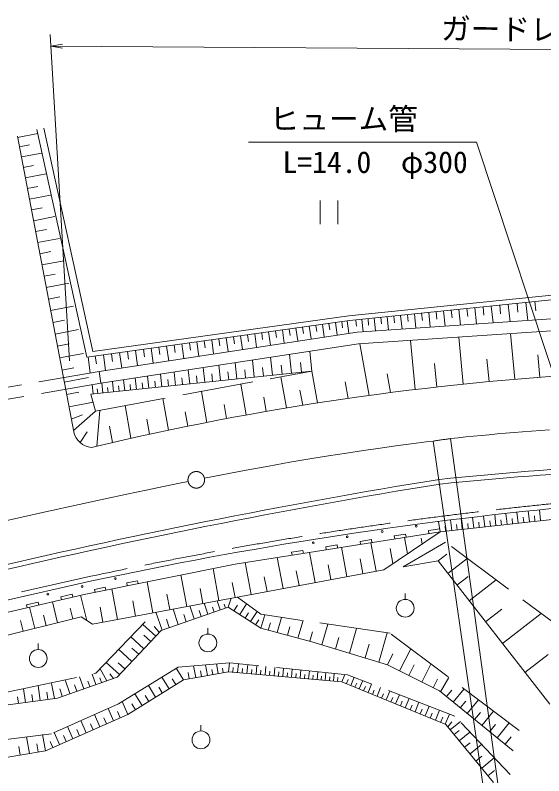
# Model space of a CAD drawing. Units: millimetres, scale not verified. Extents: x 40000 to 680000, y 20000 to 380000.
# Drawn here: x 458038 to 502599, y 270791 to 334885 of the extents above; entities that cross this region are included whole.
import ezdxf
from ezdxf.enums import TextEntityAlignment as Align

# ---------------------------------------------------------------- set-up
doc = ezdxf.new("R2010")
doc.units = ezdxf.units.MM
doc.header["$LTSCALE"] = 1000
doc.linetypes.add('CHAIN', pattern=[18.5, 12, -1.5, 3.5, -1.5])
doc.linetypes.add('DASHED', pattern=[7.5, 6, -1.5])
for name, color, linetype, lineweight in [('M-BGD', 7, 'Continuous', 13), ('M-BMK', 2, 'CHAIN', 13), ('M-STR-HTXT', 7, 'Continuous', 13)]:
    doc.layers.add(name, color=color, linetype=linetype, lineweight=lineweight)
doc.styles.add('ＭＳ ゴシック', font='')
doc.styles.get('ＭＳ ゴシック').set_extended_font_data('MS Gothic')

# ---------------------------------------------------------------- blocks, each defined once
blk = doc.blocks.new('田')
at = {"color": 7, "linetype": 'Continuous', "lineweight": 13}
for p, q in [((-0.75, 2), (-0.75, 0)), ((0.75, 0), (0.75, 2))]:
    blk.add_line(p, q, dxfattribs=at)
blk = doc.blocks.new('果樹園')
at = {"color": 7, "linetype": 'Continuous', "lineweight": 13}
blk.add_line((0, 2), (0, 1.5), dxfattribs=at)
blk.add_circle((0, 0.75), 0.75, dxfattribs=at)
blk = doc.blocks.new('open_arrow')
at = {"color": 0, "linetype": 'Continuous', "lineweight": -2}
blk.add_lwpolyline([(7.5, 1.25), (0, 0), (7.5, -1.25)], dxfattribs=at)

msp = doc.modelspace()

# ---------------------------------------------------------------- linework, layer by layer
at = {"layer": 'M-BGD'}
for p, q in [((464075, 306066), (459870, 325251)), ((464585, 306541), (460456, 325379)), ((462967, 299778), (458222, 324683)), ((458241, 324583), (459954, 324909)), ((458389, 323806), (459246, 323969)), ((458555, 322940), (460281, 323269)), ((458722, 322060), (459592, 322226)), ((458890, 321179), (460645, 321514)), ((459060, 320285), (459945, 320454)), ((459231, 319390), (461015, 319729)), ((459404, 318481), (460303, 318652)), ((459577, 317570), (461391, 317916)), ((459753, 316646), (460668, 316821)), ((459930, 315721), (461774, 316072)), ((460109, 314782), (461038, 314959)), ((460288, 313841), (462163, 314198)), ((460470, 312886), (461415, 313066)), ((460652, 311930), (462558, 312293)), ((460837, 310959), (461798, 311142)), ((486177, 309542), (503548, 311326)), ((486225, 309145), (504133, 310984)), ((461022, 309987), (462959, 310356)), ((496787, 310230), (496927, 308864)), ((497478, 310301), (497549, 309606)), ((498171, 310372), (498317, 308959)), ((498887, 310445), (498960, 309726)), ((499604, 310519), (499754, 309056)), ((500344, 310595), (500421, 309851)), ((501087, 310671), (501242, 309157)), ((501852, 310750), (501931, 309980)), ((490529, 309587), (490647, 308438)), ((491112, 309647), (491172, 309062)), ((491696, 309707), (491819, 308518)), ((492300, 309769), (492362, 309164)), ((492905, 309831), (493031, 308600)), ((493529, 309895), (493593, 309269)), ((494155, 309959), (494286, 308685)), ((494801, 310026), (494867, 309378)), ((495448, 310092), (495584, 308773)), ((496116, 310161), (496185, 309490)), ((461210, 309000), (462187, 309186)), ((464075, 306066), (486225, 309145)), ((464585, 306541), (486177, 309542)), ((485027, 308978), (485171, 307946)), ((485565, 309053), (485636, 308541)), ((486030, 309117), (486172, 308093)), ((486744, 309198), (486796, 308690)), ((486871, 308183), (504161, 309355)), ((487255, 309250), (487361, 308216)), ((487781, 309304), (487835, 308778)), ((488309, 309359), (488419, 308287)), ((488853, 309415), (488909, 308870)), ((489400, 309471), (489514, 308362)), ((489963, 309529), (490021, 308964)), ((461398, 308012), (463368, 308387)), ((480563, 308358), (480715, 307260)), ((481134, 308437), (481209, 307892)), ((481704, 308516), (481854, 307435)), ((482266, 308594), (482341, 308058)), ((482828, 308673), (482976, 307608)), ((483382, 308750), (483456, 308221)), ((483936, 308826), (484081, 307778)), ((484482, 308902), (484554, 308382)), ((486980, 307188), (506353, 308502)), ((465119, 304859), (486871, 308183)), ((475828, 307700), (475990, 306533)), ((476433, 307784), (476514, 307205)), ((477038, 307868), (477198, 306719)), ((477634, 307951), (477714, 307380)), ((478230, 308034), (478388, 306902)), ((478818, 308115), (478896, 307554)), ((479405, 308197), (479560, 307082)), ((479984, 308277), (480061, 307724)), ((495807, 303794), (495426, 307761)), ((500148, 304203), (499778, 308056)), ((461589, 307009), (462582, 307198)), ((465270, 303871), (486980, 307188)), ((471447, 307091), (471533, 306475)), ((472089, 307180), (472258, 305958)), ((472722, 307268), (472806, 306662)), ((473353, 307356), (473521, 306153)), ((473977, 307442), (474060, 306845)), ((474600, 307529), (474764, 306344)), ((475214, 307614), (475296, 307026)), ((487883, 302844), (487104, 307196)), ((491755, 303341), (491357, 307485)), ((461781, 306004), (463783, 306386)), ((466839, 306450), (467019, 305152)), ((467510, 306544), (467600, 305899)), ((468181, 306637), (468358, 305358)), ((468842, 306729), (468930, 306094)), ((469502, 306821), (469678, 305561)), ((470154, 306911), (470241, 306286)), ((470805, 307002), (470978, 305761)), ((483038, 304898), (482865, 306554)), ((464185, 306081), (464370, 304753)), ((464787, 306165), (464879, 305501)), ((465477, 306261), (465661, 304943)), ((466159, 306356), (466250, 305702)), ((478194, 304390), (478044, 305822)), ((479728, 304550), (479570, 306056)), ((481337, 304719), (481171, 306300)), ((497980, 304009), (497797, 305908)), ((502264, 304375), (502083, 306259)), ((461975, 304985), (462984, 305177)), ((474014, 303952), (473885, 305188)), ((475341, 304091), (475205, 305389)), ((476733, 304237), (476590, 305601)), ((478959, 304470), (478882, 305204)), ((480530, 304635), (480449, 305406)), ((482179, 304808), (482094, 305618)), ((493582, 303554), (493390, 305546)), ((483038, 304898), (464417, 302945)), ((465270, 303871), (465119, 304859)), ((469306, 303458), (469199, 304472)), ((470399, 303572), (470287, 304638)), ((471546, 303693), (471429, 304812)), ((472751, 303819), (472627, 304995)), ((473381, 303885), (473318, 304488)), ((474676, 304021), (474610, 304654)), ((476035, 304163), (475966, 304829)), ((477462, 304313), (477389, 305012)), ((483520, 302207), (483038, 304898)), ((489685, 303083), (489402, 304663)), ((462170, 303963), (464205, 304351)), ((465425, 303051), (465337, 303882)), ((466326, 303145), (466234, 304019)), ((467271, 303245), (467175, 304162)), ((468264, 303349), (468163, 304313)), ((468784, 303403), (468732, 303897)), ((469851, 303515), (469796, 304035)), ((470971, 303632), (470914, 304178)), ((472147, 303756), (472087, 304329)), ((480895, 301785), (480424, 304413)), ((486115, 302595), (485864, 303996)), ((464621, 302967), (464536, 303777)), ((464994, 303006), (464952, 303411)), ((465874, 303098), (465829, 303524)), ((466797, 303195), (466750, 303642)), ((467766, 303296), (467717, 303767)), ((474201, 300575), (473735, 303175)), ((477512, 301198), (477048, 303788)), ((482274, 302010), (482045, 303288)), ((462367, 302927), (463393, 303122)), ((470960, 299919), (470484, 302573)), ((479201, 301497), (478986, 302698)), ((462565, 301889), (464634, 302283)), ((467787, 299232), (467295, 301982)), ((475854, 300892), (475643, 302067)), ((462945, 299888), (464793, 301519)), ((464925, 298574), (465166, 301588)), ((472578, 300252), (472364, 301448)), ((462766, 300835), (463697, 301211)), ((469371, 299580), (469145, 300840)), ((466232, 298879), (465987, 300244)), ((463505, 298879), (464098, 299788)), ((500441, 292086), (500339, 293009)), ((501381, 292190), (501280, 293110)), ((502324, 292294), (502223, 293209)), ((503296, 292402), (493873, 291359)), ((494835, 291466), (494737, 292352)), ((495720, 291564), (495620, 292462)), ((496696, 291672), (496596, 292580)), ((497629, 291775), (497528, 292691)), ((498565, 291878), (498463, 292799)), ((499033, 291930), (498984, 292370)), ((499502, 291982), (499400, 292905)), ((499971, 292034), (499922, 292475)), ((500911, 292138), (500862, 292580)), ((501853, 292242), (501804, 292685)), ((493873, 291359), (493736, 292225)), ((494326, 291409), (494275, 291862)), ((495300, 291517), (495251, 291954)), ((496230, 291620), (496182, 292057)), ((497163, 291723), (497114, 292162)), ((498097, 291827), (498048, 292266)), ((476570, 288632), (493873, 291359)), ((493873, 291359), (489101, 288151)), ((489989, 291000), (490950, 291152)), ((490028, 290753), (489989, 291000)), ((490989, 290905), (490950, 291152)), ((492873, 291455), (493834, 291606)), ((492912, 291208), (492873, 291455)), ((487105, 290546), (488066, 290697)), ((487144, 290299), (487105, 290546)), ((488456, 288031), (488009, 290435)), ((488105, 290450), (488066, 290697)), ((494314, 290477), (490745, 288392)), ((491118, 289507), (490862, 290885)), ((492351, 290336), (492250, 290802)), ((481337, 289637), (482298, 289788)), ((482337, 289541), (482298, 289788)), ((484221, 290091), (485182, 290243)), ((484260, 289844), (484221, 290091)), ((485221, 289996), (485182, 290243)), ((486002, 287574), (485540, 290054)), ((489883, 288677), (489647, 289943)), ((480620, 286572), (480132, 289194)), ((481376, 289390), (481337, 289637)), ((483314, 287073), (482840, 289621)), ((493692, 288893), (494428, 289460)), ((494507, 287847), (496134, 289114)), ((463858, 286066), (476570, 288632)), ((477920, 286069), (477418, 288766)), ((484658, 287324), (484427, 288565)), ((487343, 287824), (487113, 289062)), ((490745, 288392), (493692, 288893)), ((493692, 288893), (503096, 276823)), ((489101, 288151), (464560, 283580)), ((475214, 285565), (474713, 288258)), ((481967, 286822), (481736, 288067)), ((464508, 287209), (429259, 279270)), ((467440, 287044), (468348, 287228)), ((468398, 286983), (468348, 287228)), ((472502, 285059), (472008, 287712)), ((479271, 286320), (479038, 287568)), ((495280, 286855), (496230, 287595)), ((496311, 285532), (498576, 287296)), ((464716, 286494), (465624, 286678)), ((465674, 286433), (465624, 286678)), ((466667, 283972), (466189, 286537)), ((467490, 286799), (467440, 287044)), ((469651, 284528), (469165, 287137)), ((473858, 285312), (473625, 286565)), ((476568, 285817), (476335, 287067)), ((436436, 279705), (463858, 286066)), ((461881, 285864), (462841, 286087)), ((461937, 285621), (461881, 285864)), ((462898, 285843), (462841, 286087)), ((464078, 283881), (463554, 286005)), ((464766, 286249), (464716, 286494)), ((471065, 284792), (470820, 286108)), ((459001, 285196), (459961, 285419)), ((460017, 285175), (459961, 285419)), ((461611, 283691), (461178, 285444)), ((468182, 284255), (467941, 285547)), ((474285, 284412), (473976, 285334)), ((475312, 284768), (475055, 285535)), ((475766, 284926), (475653, 285263)), ((476004, 284993), (476236, 285755)), ((476973, 284375), (477549, 285279)), ((459057, 284952), (459001, 285196)), ((459685, 283215), (459245, 284996)), ((462893, 284007), (462671, 284904)), ((465434, 283743), (465199, 285005)), ((475988, 285003), (470334, 283038)), ((471780, 283541), (471344, 284844)), ((473115, 284005), (472746, 285105)), ((473704, 284210), (473535, 284715)), ((474802, 284591), (474663, 285007)), ((478755, 283239), (475988, 285003)), ((476480, 284690), (476790, 285175)), ((477884, 283794), (478423, 284638)), ((497689, 283763), (499065, 284835)), ((463597, 284181), (443306, 279169)), ((460649, 283453), (460430, 284337)), ((464560, 283580), (463597, 284181)), ((470413, 283066), (469907, 284576)), ((471025, 283278), (470782, 284002)), ((472452, 283774), (472248, 284382)), ((477430, 284084), (477714, 284528)), ((478755, 283239), (479077, 284353)), ((480126, 282867), (480496, 284144)), ((499112, 281936), (502368, 284472)), ((458709, 282974), (458487, 283871)), ((469881, 282556), (468791, 283545)), ((470188, 282883), (469751, 283378)), ((478306, 283525), (478566, 283933)), ((479367, 283073), (479546, 283693)), ((480992, 282633), (481196, 283335)), ((481871, 282394), (482301, 283879)), ((483886, 281822), (484392, 283571)), ((470334, 283038), (466645, 279109)), ((483046, 282076), (478755, 283239)), ((482875, 282122), (483106, 282921)), ((486208, 281121), (486814, 283215)), ((488687, 280373), (489400, 282835)), ((468890, 281500), (467761, 282524)), ((469463, 282111), (468889, 282632)), ((489422, 280151), (483046, 282076)), ((485039, 281474), (485318, 282441)), ((467855, 280443), (466767, 281430)), ((468451, 281033), (467883, 281548)), ((487543, 280718), (487881, 281885)), ((490443, 279636), (491382, 281496)), ((489422, 280151), (489878, 281057)), ((501014, 279495), (502978, 281025)), ((466832, 279315), (465708, 280334)), ((467277, 279806), (466723, 280308)), ((474248, 279241), (474087, 280144)), ((475155, 279403), (475009, 280220)), ((476028, 279560), (476095, 280311)), ((476787, 279493), (476853, 280239)), ((477570, 279424), (477635, 280160)), ((493793, 277946), (489422, 280151)), ((491211, 279248), (491668, 280154)), ((492321, 278688), (493089, 280211)), ((465761, 278800), (465199, 279803)), ((472219, 278878), (471610, 279854)), ((472219, 278878), (476028, 279560)), ((472714, 278967), (472621, 279490)), ((473255, 279064), (473077, 280061)), ((473754, 279153), (473669, 279627)), ((474703, 279323), (474627, 279752)), ((475571, 279478), (475501, 279866)), ((476028, 279560), (485572, 278718)), ((476391, 279528), (476424, 279904)), ((477179, 279458), (477211, 279829)), ((477956, 279390), (477988, 279755)), ((478342, 279356), (478406, 280082)), ((478724, 279322), (478756, 279683)), ((479105, 279288), (479168, 280005)), ((479482, 279255), (479513, 279611)), ((479858, 279222), (479921, 279929)), ((480230, 279189), (480261, 279540)), ((480602, 279156), (480663, 279854)), ((480969, 279124), (481000, 279470)), ((481336, 279091), (481397, 279779)), ((482061, 279027), (482121, 279706)), ((482776, 278964), (482835, 279634)), ((483483, 278902), (483541, 279562)), ((484180, 278840), (484238, 279492)), ((466645, 279109), (461592, 277344)), ((462655, 277715), (462249, 278880)), ((463815, 278121), (463460, 279138)), ((464846, 278480), (464536, 279368)), ((465306, 278641), (465162, 279054)), ((466325, 278997), (466017, 279372)), ((467527, 275951), (472219, 278878)), ((471008, 278123), (470399, 279099)), ((471574, 278476), (471270, 278964)), ((481699, 279059), (481729, 279401)), ((482419, 278996), (482448, 279333)), ((483130, 278933), (483159, 279266)), ((483832, 278871), (483861, 279199)), ((484525, 278810), (484553, 279134)), ((484869, 278780), (484926, 279422)), ((485209, 278750), (485237, 279069)), ((485572, 278718), (485824, 279331)), ((485968, 278555), (486107, 278893)), ((486321, 278410), (486603, 279094)), ((487044, 278113), (487332, 278813)), ((493280, 278205), (493645, 278928)), ((493885, 277870), (494600, 279074)), ((460137, 277146), (459968, 278387)), ((461361, 277313), (461088, 278565)), ((463239, 277919), (463049, 278462)), ((464334, 278302), (464168, 278776)), ((469875, 277416), (469265, 278394)), ((470441, 277769), (470137, 278258)), ((485572, 278718), (494354, 275109)), ((486682, 278261), (486825, 278607)), ((487413, 277961), (487559, 278315)), ((487783, 277809), (488078, 278526)), ((488540, 277498), (488841, 278232)), ((458899, 276978), (458743, 278125)), ((459516, 277062), (459438, 277640)), ((460792, 277235), (460708, 277850)), ((462006, 277489), (461789, 278110)), ((468740, 276707), (468129, 277687)), ((469307, 277062), (469002, 277551)), ((488161, 277654), (488310, 278016)), ((488926, 277339), (489079, 277711)), ((489313, 277180), (489622, 277931)), ((490105, 276855), (490421, 277624)), ((500008, 272893), (493793, 277946)), ((494389, 277461), (494836, 278010)), ((494962, 276995), (495873, 278116)), ((461592, 277344), (456580, 276663)), ((458313, 276898), (458240, 277442)), ((467527, 275951), (467047, 277043)), ((489709, 277018), (489865, 277398)), ((490509, 276689), (490669, 277078)), ((490914, 276522), (491238, 277309)), ((491743, 276182), (492074, 276988)), ((495555, 276513), (496019, 277084)), ((496150, 276029), (497097, 277194)), ((466320, 275421), (465862, 276464)), ((468172, 276353), (467866, 276843)), ((491328, 276352), (491492, 276750)), ((492166, 276008), (492333, 276416)), ((492590, 275834), (492929, 276659)), ((493457, 275477), (493804, 276322)), ((460590, 272903), (467527, 275951)), ((465173, 274917), (464718, 275953)), ((465747, 275169), (465518, 275688)), ((466898, 275674), (466668, 276198)), ((493023, 275656), (493194, 276073)), ((493899, 275295), (494075, 275723)), ((494288, 275136), (494639, 275990)), ((496766, 275529), (497249, 276122)), ((497384, 275026), (498369, 276237)), ((464033, 274416), (463581, 275445)), ((464603, 274666), (464376, 275182)), ((494354, 275109), (498364, 270216)), ((494507, 274922), (494846, 275347)), ((494718, 274664), (495569, 275362)), ((498024, 274506), (498526, 275123)), ((498666, 273984), (499689, 275243)), ((461774, 273424), (461328, 274438)), ((462900, 273918), (462451, 274940)), ((463466, 274167), (463241, 274680)), ((495043, 274268), (495469, 274616)), ((495470, 273747), (496358, 274476)), ((459235, 272668), (458990, 274077)), ((460590, 272903), (460351, 274278)), ((461215, 273178), (460993, 273683)), ((462337, 273671), (462113, 274180)), ((499330, 273444), (499852, 274086)), ((458455, 272533), (458330, 273255)), ((459984, 272798), (459865, 273486)), ((495925, 273192), (496388, 273571)), ((496383, 272633), (497350, 273425)), ((454113, 271780), (460590, 272903)), ((496873, 272036), (497376, 272448)), ((497365, 271435), (498415, 272295)), ((497891, 270793), (498438, 271241))]:
    msp.add_line(p, q, dxfattribs=at)
at = {"layer": 'M-BGD', "linetype": 'DASHED'}
for p, q in [((452647, 302713), (465119, 304859)), ((464793, 301519), (483038, 304898)), ((452849, 301746), (465270, 303871)), ((464417, 302945), (464793, 301519)), ((505637, 282037), (494309, 290474)), ((464421, 287600), (429185, 279663)), ((478745, 284402), (476766, 285853)), ((464840, 279429), (469753, 284547)), ((489652, 282798), (478745, 284402)), ((500519, 274617), (489652, 282798)), ((476138, 280312), (471768, 279951)), ((486043, 279309), (476138, 280312)), ((471768, 279951), (466755, 276863)), ((457341, 277825), (464840, 279429)), ((495106, 275820), (486043, 279309)), ((466755, 276863), (461101, 274337)), ((499758, 270888), (495106, 275820)), ((461101, 274337), (454204, 273454))]:
    msp.add_line(p, q, dxfattribs=at)
at = {"layer": 'M-BGD'}
for centre in [(491844, 291819), (486030, 290937), (488977, 291378), (483163, 290436), (466481, 287408), (463674, 286747), (460787, 286105)]:
    msp.add_circle(centre, 75, dxfattribs=at)
for centre, radius, start, end in [((520787, 62054), 243028, 93.13474, 103.39921), ((464624, 300159), 1700, 192.97037, 264.75927), ((523865, 4887), 292434, 89.9895, 95.8992), ((523865, 4887), 292034, 89.9895, 95.89694), ((582194, -250058), 552940, 99.198, 103.34812), ((582194, -250058), 552540, 99.19919, 103.34822), ((538406, -55781), 350861, 95.53736, 102.15877)]:
    msp.add_arc(centre, radius, start, end, dxfattribs=at)
at = {"layer": 'M-BGD', "linetype": 'DASHED'}
msp.add_arc((538406, -55781), 351261, 95.53104, 102.15908, dxfattribs=at)
at = {"layer": 'M-BMK'}
for points in [[(503089, 299948), (502314, 299892), (501556, 299835), (500815, 299776), (500090, 299717), (499379, 299657), (498681, 299595), (497997, 299533), (497325, 299470), (496665, 299406), (496016, 299341), (495377, 299275), (494749, 299208), (494747, 299207)], [(473988, 295866), (477503, 296540), (479415, 296891), (481197, 297206), (482872, 297491), (484458, 297752), (485968, 297991), (487412, 298210), (488799, 298411), (490134, 298597), (491424, 298768), (492672, 298926), (493283, 299001)], [(453769, 291511), (460604, 293040), (463437, 293663), (465613, 294135), (467448, 294527), (469066, 294867), (470530, 295170), (471877, 295445), (472615, 295594)]]:
    msp.add_lwpolyline(points, dxfattribs=at)
msp.add_circle((473302, 295731), 700, dxfattribs=at)
msp.add_arc((521944, 101065), 200000, 97.81543, 98.23904, dxfattribs=at)
at = {"layer": 'M-STR-HTXT'}
for p, q in [((462611, 305767), (460978, 333271)), ((461037, 332273), (557327, 331683)), ((493283, 299001), (498299, 264362)), ((494747, 299207), (499507, 264533))]:
    msp.add_line(p, q, dxfattribs=at)
msp.add_lwpolyline([(504315, 301884), (496937, 324180), (477709, 324180)], dxfattribs=at)

# ---------------------------------------------------------------- block references
at = {"layer": 'M-BGD', "xscale": 1000, "yscale": 1000}
for name, p in [('田', (484496, 317282)), ('果樹園', (490917, 284157)), ('果樹園', (474281, 281238)), ('果樹園', (459980, 279925)), ('果樹園', (473697, 273066))]:
    msp.add_blockref(name, p, dxfattribs=at)
at = {"layer": 'M-STR-HTXT', "xscale": 133, "yscale": 133, "rotation": 359.6}
msp.add_blockref('open_arrow', (461037, 332273), dxfattribs=at)

# ---------------------------------------------------------------- texts
at = {"layer": 'M-STR-HTXT', "style": 'ＭＳ ゴシック'}
msp.add_text('ガードレール', height=1833, rotation=359.398, dxfattribs=at).set_placement((501425, 332219), align=Align.BOTTOM_CENTER)
for s, p in [('ヒューム管', (491985, 324680)), ('L=14.0  φ300', (496187, 321039))]:
    msp.add_text(s, height=1833, dxfattribs=at).set_placement(p, align=Align.BOTTOM_RIGHT)

doc.saveas('drawing.dxf')
